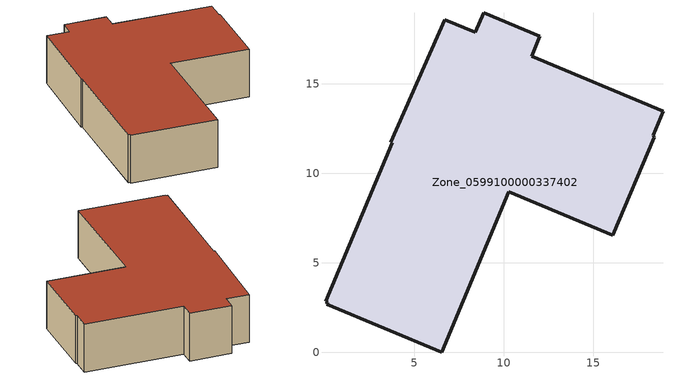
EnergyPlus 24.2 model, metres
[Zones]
Zone_0599100000337402
 floor ground (C_G): 10.29,8.97 6.54,0 0.12,2.69 0.17,2.8 0.05,2.85 3.77,11.71 3.69,11.74 6.72,18.58 8.43,17.87 8.9,18.97 12.02,17.67 11.56,16.55 18.91,13.48 18.36,12.14 18.41,12.02 16.11,6.54 z0
 wall outside (C_F): 12.02,17.67 8.9,18.97 8.43,17.87 6.72,18.58 3.69,11.74 3.77,11.71 0.05,2.85 0.17,2.8 0.12,2.69 6.54,0 10.29,8.97 16.11,6.54 18.41,12.02 18.36,12.14 18.91,13.48 11.56,16.55 12.02,17.67 z0:4.02
 roof outside (C_R): 0.12,2.69 6.54,0 10.29,8.97 16.11,6.54 18.41,12.02 18.36,12.14 18.91,13.48 11.56,16.55 12.02,17.67 8.9,18.97 8.43,17.87 6.72,18.58 3.69,11.74 3.77,11.71 0.05,2.85 0.17,2.8 z4.02
[BUILDING]
Pand.0599100000337402: North Axis=0; Terrain=City; Loads Convergence Tolerance Value=0.04; Temperature Convergence Tolerance Value=0.4; Solar Distribution=FullExterior; Maximum Number of Warmup Days=25; Minimum Number of Warmup Days=1
[Site:Location]
Rotterdam.The.Hague.AP_ZH_NLD Design_Conditions: Latitude=51.96; Longitude=4.45; Time Zone=1; Elevation=-4.5
[SITE:GROUNDTEMPERATURE:BUILDINGSURFACE]
18, 18, 18, 18, 18, 18, 18, 18, 18, 18, 18, 18
[MATERIAL] Thermal Absorptance=0.9; Solar Absorptance=0.7; Visible Absorptance=0.7
Name | Roughness | Thickness | Conductivity | Density | Specific Heat
G.TI.1975-1991 | MediumSmooth | 0.15 | 0.288461 | 540 | 1210
F.TI.1975-1991 | Rough | 0.3 | 0.230769 | 1920 | 840
R.TI.1975-1991 | MediumRough | 0.2 | 0.153846 | 1500 | 1000
[CONSTRUCTION]
C_G: G.TI.1975-1991
C_F: F.TI.1975-1991
C_R: R.TI.1975-1991
[ZONE]
Zone_0599100000337402: Type=1; Multiplier=1; Ceiling Height=Autocalculate; Volume=Autocalculate; Floor Area=autocalculate; Part of Total Floor Area=Yes
[ZONEINFILTRATION:DESIGNFLOWRATE]
Infil_Zone_0599100000337402: Zone or ZoneList or Space or SpaceList=Zone_0599100000337402; Schedule=AlwaysOn; Design Flow Rate Calculation Method=Flow/Area; Flow Rate per Floor Area=0.003; Constant Term Coefficient=1; Temperature Term Coefficient=0; Velocity Term Coefficient=0; Velocity Squared Term Coefficient=0
[HVACTEMPLATE:ZONE:IDEALLOADSAIRSYSTEM]
Zone_0599100000337402: Maximum Heating Supply Air Temperature=50; Minimum Cooling Supply Air Temperature=13; Maximum Heating Supply Air Humidity Ratio=0.0156; Minimum Cooling Supply Air Humidity Ratio=0.0077; Heating Limit=NoLimit; Cooling Limit=NoLimit; Dehumidification Control Type=ConstantSensibleHeatRatio; Cooling Sensible Heat Ratio=0.7; Dehumidification Setpoint=60; Humidification Control Type=None; Humidification Setpoint=30; Outdoor Air Method=None; Outdoor Air Flow Rate per Person=0.00944; Outdoor Air Flow Rate per Zone Floor Area=0; Outdoor Air Flow Rate per Zone=0; Demand Controlled Ventilation Type=None; Outdoor Air Economizer Type=NoEconomizer; Heat Recovery Type=None; Sensible Heat Recovery Effectiveness=0.7; Latent Heat Recovery Effectiveness=0.65
[ZONECONTROL:THERMOSTAT]
ThermostatControl_Zone_0599100000337402: Zone or ZoneList=Zone_0599100000337402; Control Type Schedule=DualSetpointControlType; Control 1=Thermostat_Zone_0599100000337402; Temperature Difference Between Cutout And Setpoint=0
[THERMOSTATSETPOINT:DUALSETPOINT]
Thermostat_Zone_0599100000337402: Heating Setpoint Temperature Schedule=HeatingSetpoint_Zone_0599100000337402; Cooling Setpoint Temperature Schedule=CoolingSetpoint_Zone_0599100000337402
[SCHEDULE:COMPACT]
HeatingSetpoint_Zone_0599100000337402: Through: 12/31, For: AllDays, Until: 24:00, 21
CoolingSetpoint_Zone_0599100000337402: Through: 12/31, For: AllDays, Until: 24:00, 24
DualSetpointControlType: Through: 12/31, For: AllDays, Until: 24:00, 4
AlwaysOn: Through: 12/31, For: AllDays, Until: 24:00, 1
